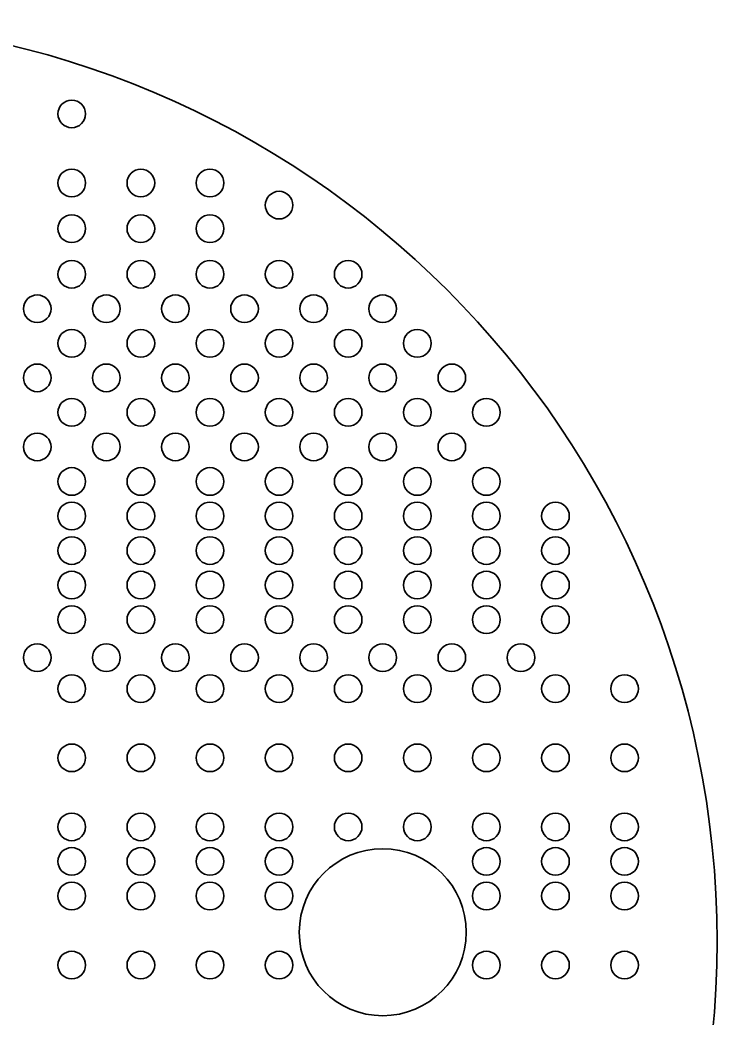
# Model space of a CAD drawing. Header units: millimetres. Extents: x 19 to 286, y -286 to -19.
# Drawn here: x 185.2 to 286.1, y -163.4 to -19 of the extents above; entities that cross this region are included whole.
import ezdxf

# ---------------------------------------------------------------- set-up
doc = ezdxf.new("R2010")
doc.units = ezdxf.units.MM
doc.header["$MEASUREMENT"] = 0
doc.layers.add('Layer 1', color=7, linetype='Continuous')

msp = doc.modelspace()

# ---------------------------------------------------------------- linework, layer by layer
at = {"layer": 'Layer 1', "color": 179, "lineweight": 35, "true_color": 0x231f20}
for points in [[(286.06, -152.35), (286.06, -226.01), (226.35, -285.72), (152.68, -285.72), (79.02, -285.72), (19.31, -226.01), (19.31, -152.35), (19.31, -78.69), (79.02, -18.98), (152.68, -18.98), (226.35, -18.98), (286.06, -78.69), (286.06, -152.35)], [(192.68, -34.57), (191.58, -34.57), (190.68, -33.68), (190.68, -32.57), (190.68, -31.47), (191.58, -30.57), (192.68, -30.57), (193.79, -30.57), (194.68, -31.47), (194.68, -32.57), (194.68, -33.68), (193.79, -34.57), (192.68, -34.57)], [(192.68, -44.57), (191.58, -44.57), (190.68, -43.68), (190.68, -42.57), (190.68, -41.47), (191.58, -40.57), (192.68, -40.57), (193.79, -40.57), (194.68, -41.47), (194.68, -42.57), (194.68, -43.68), (193.79, -44.57), (192.68, -44.57)], [(202.68, -44.57), (201.58, -44.57), (200.68, -43.68), (200.68, -42.57), (200.68, -41.47), (201.58, -40.57), (202.68, -40.57), (203.79, -40.57), (204.68, -41.47), (204.68, -42.57), (204.68, -43.68), (203.79, -44.57), (202.68, -44.57)], [(212.68, -44.57), (211.58, -44.57), (210.68, -43.68), (210.68, -42.57), (210.68, -41.47), (211.58, -40.57), (212.68, -40.57), (213.79, -40.57), (214.68, -41.47), (214.68, -42.57), (214.68, -43.68), (213.79, -44.57), (212.68, -44.57)], [(222.68, -43.78), (221.58, -43.78), (220.68, -44.67), (220.68, -45.78), (220.68, -46.88), (221.58, -47.78), (222.68, -47.78), (223.79, -47.78), (224.68, -46.88), (224.68, -45.78), (224.68, -44.67), (223.79, -43.78), (222.68, -43.78)], [(192.68, -51.18), (191.58, -51.18), (190.68, -50.28), (190.68, -49.18), (190.68, -48.07), (191.58, -47.18), (192.68, -47.18), (193.79, -47.18), (194.68, -48.07), (194.68, -49.18), (194.68, -50.28), (193.79, -51.18), (192.68, -51.18)], [(202.68, -51.18), (201.58, -51.18), (200.68, -50.28), (200.68, -49.18), (200.68, -48.07), (201.58, -47.18), (202.68, -47.18), (203.79, -47.18), (204.68, -48.07), (204.68, -49.18), (204.68, -50.28), (203.79, -51.18), (202.68, -51.18)], [(212.68, -51.18), (211.58, -51.18), (210.68, -50.28), (210.68, -49.18), (210.68, -48.07), (211.58, -47.18), (212.68, -47.18), (213.79, -47.18), (214.68, -48.07), (214.68, -49.18), (214.68, -50.28), (213.79, -51.18), (212.68, -51.18)], [(192.68, -53.78), (191.58, -53.78), (190.68, -54.67), (190.68, -55.78), (190.68, -56.88), (191.58, -57.78), (192.68, -57.78), (193.79, -57.78), (194.68, -56.88), (194.68, -55.78), (194.68, -54.67), (193.79, -53.78), (192.68, -53.78)], [(202.68, -53.78), (201.58, -53.78), (200.68, -54.67), (200.68, -55.78), (200.68, -56.88), (201.58, -57.78), (202.68, -57.78), (203.79, -57.78), (204.68, -56.88), (204.68, -55.78), (204.68, -54.67), (203.79, -53.78), (202.68, -53.78)], [(212.68, -53.78), (211.58, -53.78), (210.68, -54.67), (210.68, -55.78), (210.68, -56.88), (211.58, -57.78), (212.68, -57.78), (213.79, -57.78), (214.68, -56.88), (214.68, -55.78), (214.68, -54.67), (213.79, -53.78), (212.68, -53.78)], [(222.68, -53.78), (221.58, -53.78), (220.68, -54.67), (220.68, -55.78), (220.68, -56.88), (221.58, -57.78), (222.68, -57.78), (223.79, -57.78), (224.68, -56.88), (224.68, -55.78), (224.68, -54.67), (223.79, -53.78), (222.68, -53.78)], [(232.68, -53.78), (231.58, -53.78), (230.68, -54.67), (230.68, -55.78), (230.68, -56.88), (231.58, -57.78), (232.68, -57.78), (233.79, -57.78), (234.68, -56.88), (234.68, -55.78), (234.68, -54.67), (233.79, -53.78), (232.68, -53.78)], [(187.68, -58.78), (186.58, -58.78), (185.68, -59.67), (185.68, -60.78), (185.68, -61.88), (186.58, -62.78), (187.68, -62.78), (188.79, -62.78), (189.68, -61.88), (189.68, -60.78), (189.68, -59.67), (188.79, -58.78), (187.68, -58.78)], [(197.68, -58.78), (196.58, -58.78), (195.68, -59.67), (195.68, -60.78), (195.68, -61.88), (196.58, -62.78), (197.68, -62.78), (198.79, -62.78), (199.68, -61.88), (199.68, -60.78), (199.68, -59.67), (198.79, -58.78), (197.68, -58.78)], [(207.68, -58.78), (206.58, -58.78), (205.68, -59.67), (205.68, -60.78), (205.68, -61.88), (206.58, -62.78), (207.68, -62.78), (208.79, -62.78), (209.68, -61.88), (209.68, -60.78), (209.68, -59.67), (208.79, -58.78), (207.68, -58.78)], [(217.68, -58.78), (216.58, -58.78), (215.68, -59.67), (215.68, -60.78), (215.68, -61.88), (216.58, -62.78), (217.68, -62.78), (218.79, -62.78), (219.68, -61.88), (219.68, -60.78), (219.68, -59.67), (218.79, -58.78), (217.68, -58.78)], [(227.68, -58.78), (226.58, -58.78), (225.68, -59.67), (225.68, -60.78), (225.68, -61.88), (226.58, -62.78), (227.68, -62.78), (228.79, -62.78), (229.68, -61.88), (229.68, -60.78), (229.68, -59.67), (228.79, -58.78), (227.68, -58.78)], [(237.68, -58.78), (236.58, -58.78), (235.68, -59.67), (235.68, -60.78), (235.68, -61.88), (236.58, -62.78), (237.68, -62.78), (238.79, -62.78), (239.68, -61.88), (239.68, -60.78), (239.68, -59.67), (238.79, -58.78), (237.68, -58.78)], [(192.68, -63.78), (191.58, -63.78), (190.68, -64.67), (190.68, -65.78), (190.68, -66.88), (191.58, -67.78), (192.68, -67.78), (193.79, -67.78), (194.68, -66.88), (194.68, -65.78), (194.68, -64.67), (193.79, -63.78), (192.68, -63.78)], [(202.68, -63.78), (201.58, -63.78), (200.68, -64.67), (200.68, -65.78), (200.68, -66.88), (201.58, -67.78), (202.68, -67.78), (203.79, -67.78), (204.68, -66.88), (204.68, -65.78), (204.68, -64.67), (203.79, -63.78), (202.68, -63.78)], [(212.68, -63.78), (211.58, -63.78), (210.68, -64.67), (210.68, -65.78), (210.68, -66.88), (211.58, -67.78), (212.68, -67.78), (213.79, -67.78), (214.68, -66.88), (214.68, -65.78), (214.68, -64.67), (213.79, -63.78), (212.68, -63.78)], [(222.68, -63.78), (221.58, -63.78), (220.68, -64.67), (220.68, -65.78), (220.68, -66.88), (221.58, -67.78), (222.68, -67.78), (223.79, -67.78), (224.68, -66.88), (224.68, -65.78), (224.68, -64.67), (223.79, -63.78), (222.68, -63.78)], [(232.68, -63.78), (231.58, -63.78), (230.68, -64.67), (230.68, -65.78), (230.68, -66.88), (231.58, -67.78), (232.68, -67.78), (233.79, -67.78), (234.68, -66.88), (234.68, -65.78), (234.68, -64.67), (233.79, -63.78), (232.68, -63.78)], [(242.68, -63.78), (241.58, -63.78), (240.68, -64.67), (240.68, -65.78), (240.68, -66.88), (241.58, -67.78), (242.68, -67.78), (243.79, -67.78), (244.68, -66.88), (244.68, -65.78), (244.68, -64.67), (243.79, -63.78), (242.68, -63.78)], [(187.68, -68.78), (186.58, -68.78), (185.68, -69.67), (185.68, -70.78), (185.68, -71.88), (186.58, -72.78), (187.68, -72.78), (188.79, -72.78), (189.68, -71.88), (189.68, -70.78), (189.68, -69.67), (188.79, -68.78), (187.68, -68.78)], [(197.68, -68.78), (196.58, -68.78), (195.68, -69.67), (195.68, -70.78), (195.68, -71.88), (196.58, -72.78), (197.68, -72.78), (198.79, -72.78), (199.68, -71.88), (199.68, -70.78), (199.68, -69.67), (198.79, -68.78), (197.68, -68.78)], [(207.68, -68.78), (206.58, -68.78), (205.68, -69.67), (205.68, -70.78), (205.68, -71.88), (206.58, -72.78), (207.68, -72.78), (208.79, -72.78), (209.68, -71.88), (209.68, -70.78), (209.68, -69.67), (208.79, -68.78), (207.68, -68.78)], [(217.68, -68.78), (216.58, -68.78), (215.68, -69.67), (215.68, -70.78), (215.68, -71.88), (216.58, -72.78), (217.68, -72.78), (218.79, -72.78), (219.68, -71.88), (219.68, -70.78), (219.68, -69.67), (218.79, -68.78), (217.68, -68.78)], [(227.68, -68.78), (226.58, -68.78), (225.68, -69.67), (225.68, -70.78), (225.68, -71.88), (226.58, -72.78), (227.68, -72.78), (228.79, -72.78), (229.68, -71.88), (229.68, -70.78), (229.68, -69.67), (228.79, -68.78), (227.68, -68.78)], [(237.68, -68.78), (236.58, -68.78), (235.68, -69.67), (235.68, -70.78), (235.68, -71.88), (236.58, -72.78), (237.68, -72.78), (238.79, -72.78), (239.68, -71.88), (239.68, -70.78), (239.68, -69.67), (238.79, -68.78), (237.68, -68.78)], [(247.68, -68.78), (246.58, -68.78), (245.68, -69.67), (245.68, -70.78), (245.68, -71.88), (246.58, -72.78), (247.68, -72.78), (248.79, -72.78), (249.68, -71.88), (249.68, -70.78), (249.68, -69.67), (248.79, -68.78), (247.68, -68.78)], [(192.68, -73.78), (191.58, -73.78), (190.68, -74.67), (190.68, -75.78), (190.68, -76.88), (191.58, -77.78), (192.68, -77.78), (193.79, -77.78), (194.68, -76.88), (194.68, -75.78), (194.68, -74.67), (193.79, -73.78), (192.68, -73.78)], [(202.68, -73.78), (201.58, -73.78), (200.68, -74.67), (200.68, -75.78), (200.68, -76.88), (201.58, -77.78), (202.68, -77.78), (203.79, -77.78), (204.68, -76.88), (204.68, -75.78), (204.68, -74.67), (203.79, -73.78), (202.68, -73.78)], [(212.68, -73.78), (211.58, -73.78), (210.68, -74.67), (210.68, -75.78), (210.68, -76.88), (211.58, -77.78), (212.68, -77.78), (213.79, -77.78), (214.68, -76.88), (214.68, -75.78), (214.68, -74.67), (213.79, -73.78), (212.68, -73.78)], [(222.68, -73.78), (221.58, -73.78), (220.68, -74.67), (220.68, -75.78), (220.68, -76.88), (221.58, -77.78), (222.68, -77.78), (223.79, -77.78), (224.68, -76.88), (224.68, -75.78), (224.68, -74.67), (223.79, -73.78), (222.68, -73.78)], [(232.68, -73.78), (231.58, -73.78), (230.68, -74.67), (230.68, -75.78), (230.68, -76.88), (231.58, -77.78), (232.68, -77.78), (233.79, -77.78), (234.68, -76.88), (234.68, -75.78), (234.68, -74.67), (233.79, -73.78), (232.68, -73.78)], [(242.68, -73.78), (241.58, -73.78), (240.68, -74.67), (240.68, -75.78), (240.68, -76.88), (241.58, -77.78), (242.68, -77.78), (243.79, -77.78), (244.68, -76.88), (244.68, -75.78), (244.68, -74.67), (243.79, -73.78), (242.68, -73.78)], [(252.68, -73.78), (251.58, -73.78), (250.68, -74.67), (250.68, -75.78), (250.68, -76.88), (251.58, -77.78), (252.68, -77.78), (253.79, -77.78), (254.68, -76.88), (254.68, -75.78), (254.68, -74.67), (253.79, -73.78), (252.68, -73.78)], [(187.68, -78.78), (186.58, -78.78), (185.68, -79.67), (185.68, -80.78), (185.68, -81.88), (186.58, -82.78), (187.68, -82.78), (188.79, -82.78), (189.68, -81.88), (189.68, -80.78), (189.68, -79.67), (188.79, -78.78), (187.68, -78.78)], [(197.68, -78.78), (196.58, -78.78), (195.68, -79.67), (195.68, -80.78), (195.68, -81.88), (196.58, -82.78), (197.68, -82.78), (198.79, -82.78), (199.68, -81.88), (199.68, -80.78), (199.68, -79.67), (198.79, -78.78), (197.68, -78.78)], [(207.68, -78.78), (206.58, -78.78), (205.68, -79.67), (205.68, -80.78), (205.68, -81.88), (206.58, -82.78), (207.68, -82.78), (208.79, -82.78), (209.68, -81.88), (209.68, -80.78), (209.68, -79.67), (208.79, -78.78), (207.68, -78.78)], [(217.68, -78.78), (216.58, -78.78), (215.68, -79.67), (215.68, -80.78), (215.68, -81.88), (216.58, -82.78), (217.68, -82.78), (218.79, -82.78), (219.68, -81.88), (219.68, -80.78), (219.68, -79.67), (218.79, -78.78), (217.68, -78.78)], [(227.68, -78.78), (226.58, -78.78), (225.68, -79.67), (225.68, -80.78), (225.68, -81.88), (226.58, -82.78), (227.68, -82.78), (228.79, -82.78), (229.68, -81.88), (229.68, -80.78), (229.68, -79.67), (228.79, -78.78), (227.68, -78.78)], [(237.68, -78.78), (236.58, -78.78), (235.68, -79.67), (235.68, -80.78), (235.68, -81.88), (236.58, -82.78), (237.68, -82.78), (238.79, -82.78), (239.68, -81.88), (239.68, -80.78), (239.68, -79.67), (238.79, -78.78), (237.68, -78.78)], [(247.68, -78.78), (246.58, -78.78), (245.68, -79.67), (245.68, -80.78), (245.68, -81.88), (246.58, -82.78), (247.68, -82.78), (248.79, -82.78), (249.68, -81.88), (249.68, -80.78), (249.68, -79.67), (248.79, -78.78), (247.68, -78.78)], [(192.68, -83.78), (191.58, -83.78), (190.68, -84.67), (190.68, -85.78), (190.68, -86.88), (191.58, -87.78), (192.68, -87.78), (193.79, -87.78), (194.68, -86.88), (194.68, -85.78), (194.68, -84.67), (193.79, -83.78), (192.68, -83.78)], [(202.68, -83.78), (201.58, -83.78), (200.68, -84.67), (200.68, -85.78), (200.68, -86.88), (201.58, -87.78), (202.68, -87.78), (203.79, -87.78), (204.68, -86.88), (204.68, -85.78), (204.68, -84.67), (203.79, -83.78), (202.68, -83.78)], [(212.68, -83.78), (211.58, -83.78), (210.68, -84.67), (210.68, -85.78), (210.68, -86.88), (211.58, -87.78), (212.68, -87.78), (213.79, -87.78), (214.68, -86.88), (214.68, -85.78), (214.68, -84.67), (213.79, -83.78), (212.68, -83.78)], [(222.68, -83.78), (221.58, -83.78), (220.68, -84.67), (220.68, -85.78), (220.68, -86.88), (221.58, -87.78), (222.68, -87.78), (223.79, -87.78), (224.68, -86.88), (224.68, -85.78), (224.68, -84.67), (223.79, -83.78), (222.68, -83.78)], [(232.68, -83.78), (231.58, -83.78), (230.68, -84.67), (230.68, -85.78), (230.68, -86.88), (231.58, -87.78), (232.68, -87.78), (233.79, -87.78), (234.68, -86.88), (234.68, -85.78), (234.68, -84.67), (233.79, -83.78), (232.68, -83.78)], [(242.68, -83.78), (241.58, -83.78), (240.68, -84.67), (240.68, -85.78), (240.68, -86.88), (241.58, -87.78), (242.68, -87.78), (243.79, -87.78), (244.68, -86.88), (244.68, -85.78), (244.68, -84.67), (243.79, -83.78), (242.68, -83.78)], [(252.68, -83.78), (251.58, -83.78), (250.68, -84.67), (250.68, -85.78), (250.68, -86.88), (251.58, -87.78), (252.68, -87.78), (253.79, -87.78), (254.68, -86.88), (254.68, -85.78), (254.68, -84.67), (253.79, -83.78), (252.68, -83.78)], [(192.68, -88.78), (191.58, -88.78), (190.68, -89.67), (190.68, -90.78), (190.68, -91.88), (191.58, -92.78), (192.68, -92.78), (193.79, -92.78), (194.68, -91.88), (194.68, -90.78), (194.68, -89.67), (193.79, -88.78), (192.68, -88.78)], [(202.68, -88.78), (201.58, -88.78), (200.68, -89.67), (200.68, -90.78), (200.68, -91.88), (201.58, -92.78), (202.68, -92.78), (203.79, -92.78), (204.68, -91.88), (204.68, -90.78), (204.68, -89.67), (203.79, -88.78), (202.68, -88.78)], [(212.68, -88.78), (211.58, -88.78), (210.68, -89.67), (210.68, -90.78), (210.68, -91.88), (211.58, -92.78), (212.68, -92.78), (213.79, -92.78), (214.68, -91.88), (214.68, -90.78), (214.68, -89.67), (213.79, -88.78), (212.68, -88.78)], [(222.68, -88.78), (221.58, -88.78), (220.68, -89.67), (220.68, -90.78), (220.68, -91.88), (221.58, -92.78), (222.68, -92.78), (223.79, -92.78), (224.68, -91.88), (224.68, -90.78), (224.68, -89.67), (223.79, -88.78), (222.68, -88.78)], [(232.68, -88.78), (231.58, -88.78), (230.68, -89.67), (230.68, -90.78), (230.68, -91.88), (231.58, -92.78), (232.68, -92.78), (233.79, -92.78), (234.68, -91.88), (234.68, -90.78), (234.68, -89.67), (233.79, -88.78), (232.68, -88.78)], [(242.68, -88.78), (241.58, -88.78), (240.68, -89.67), (240.68, -90.78), (240.68, -91.88), (241.58, -92.78), (242.68, -92.78), (243.79, -92.78), (244.68, -91.88), (244.68, -90.78), (244.68, -89.67), (243.79, -88.78), (242.68, -88.78)], [(252.68, -88.78), (251.58, -88.78), (250.68, -89.67), (250.68, -90.78), (250.68, -91.88), (251.58, -92.78), (252.68, -92.78), (253.79, -92.78), (254.68, -91.88), (254.68, -90.78), (254.68, -89.67), (253.79, -88.78), (252.68, -88.78)], [(262.68, -88.78), (261.58, -88.78), (260.68, -89.67), (260.68, -90.78), (260.68, -91.88), (261.58, -92.78), (262.68, -92.78), (263.79, -92.78), (264.68, -91.88), (264.68, -90.78), (264.68, -89.67), (263.79, -88.78), (262.68, -88.78)], [(192.68, -93.78), (191.58, -93.78), (190.68, -94.67), (190.68, -95.78), (190.68, -96.88), (191.58, -97.78), (192.68, -97.78), (193.79, -97.78), (194.68, -96.88), (194.68, -95.78), (194.68, -94.67), (193.79, -93.78), (192.68, -93.78)], [(202.68, -93.78), (201.58, -93.78), (200.68, -94.67), (200.68, -95.78), (200.68, -96.88), (201.58, -97.78), (202.68, -97.78), (203.79, -97.78), (204.68, -96.88), (204.68, -95.78), (204.68, -94.67), (203.79, -93.78), (202.68, -93.78)], [(212.68, -93.78), (211.58, -93.78), (210.68, -94.67), (210.68, -95.78), (210.68, -96.88), (211.58, -97.78), (212.68, -97.78), (213.79, -97.78), (214.68, -96.88), (214.68, -95.78), (214.68, -94.67), (213.79, -93.78), (212.68, -93.78)], [(222.68, -93.78), (221.58, -93.78), (220.68, -94.67), (220.68, -95.78), (220.68, -96.88), (221.58, -97.78), (222.68, -97.78), (223.79, -97.78), (224.68, -96.88), (224.68, -95.78), (224.68, -94.67), (223.79, -93.78), (222.68, -93.78)], [(232.68, -93.78), (231.58, -93.78), (230.68, -94.67), (230.68, -95.78), (230.68, -96.88), (231.58, -97.78), (232.68, -97.78), (233.79, -97.78), (234.68, -96.88), (234.68, -95.78), (234.68, -94.67), (233.79, -93.78), (232.68, -93.78)], [(242.68, -93.78), (241.58, -93.78), (240.68, -94.67), (240.68, -95.78), (240.68, -96.88), (241.58, -97.78), (242.68, -97.78), (243.79, -97.78), (244.68, -96.88), (244.68, -95.78), (244.68, -94.67), (243.79, -93.78), (242.68, -93.78)], [(252.68, -93.78), (251.58, -93.78), (250.68, -94.67), (250.68, -95.78), (250.68, -96.88), (251.58, -97.78), (252.68, -97.78), (253.79, -97.78), (254.68, -96.88), (254.68, -95.78), (254.68, -94.67), (253.79, -93.78), (252.68, -93.78)], [(262.68, -93.78), (261.58, -93.78), (260.68, -94.67), (260.68, -95.78), (260.68, -96.88), (261.58, -97.78), (262.68, -97.78), (263.79, -97.78), (264.68, -96.88), (264.68, -95.78), (264.68, -94.67), (263.79, -93.78), (262.68, -93.78)], [(192.68, -98.78), (191.58, -98.78), (190.68, -99.67), (190.68, -100.78), (190.68, -101.88), (191.58, -102.78), (192.68, -102.78), (193.79, -102.78), (194.68, -101.88), (194.68, -100.78), (194.68, -99.67), (193.79, -98.78), (192.68, -98.78)], [(202.68, -98.78), (201.58, -98.78), (200.68, -99.67), (200.68, -100.78), (200.68, -101.88), (201.58, -102.78), (202.68, -102.78), (203.79, -102.78), (204.68, -101.88), (204.68, -100.78), (204.68, -99.67), (203.79, -98.78), (202.68, -98.78)], [(212.68, -98.78), (211.58, -98.78), (210.68, -99.67), (210.68, -100.78), (210.68, -101.88), (211.58, -102.78), (212.68, -102.78), (213.79, -102.78), (214.68, -101.88), (214.68, -100.78), (214.68, -99.67), (213.79, -98.78), (212.68, -98.78)], [(222.68, -98.78), (221.58, -98.78), (220.68, -99.67), (220.68, -100.78), (220.68, -101.88), (221.58, -102.78), (222.68, -102.78), (223.79, -102.78), (224.68, -101.88), (224.68, -100.78), (224.68, -99.67), (223.79, -98.78), (222.68, -98.78)], [(232.68, -98.78), (231.58, -98.78), (230.68, -99.67), (230.68, -100.78), (230.68, -101.88), (231.58, -102.78), (232.68, -102.78), (233.79, -102.78), (234.68, -101.88), (234.68, -100.78), (234.68, -99.67), (233.79, -98.78), (232.68, -98.78)], [(242.68, -98.78), (241.58, -98.78), (240.68, -99.67), (240.68, -100.78), (240.68, -101.88), (241.58, -102.78), (242.68, -102.78), (243.79, -102.78), (244.68, -101.88), (244.68, -100.78), (244.68, -99.67), (243.79, -98.78), (242.68, -98.78)], [(252.68, -98.78), (251.58, -98.78), (250.68, -99.67), (250.68, -100.78), (250.68, -101.88), (251.58, -102.78), (252.68, -102.78), (253.79, -102.78), (254.68, -101.88), (254.68, -100.78), (254.68, -99.67), (253.79, -98.78), (252.68, -98.78)], [(262.68, -98.78), (261.58, -98.78), (260.68, -99.67), (260.68, -100.78), (260.68, -101.88), (261.58, -102.78), (262.68, -102.78), (263.79, -102.78), (264.68, -101.88), (264.68, -100.78), (264.68, -99.67), (263.79, -98.78), (262.68, -98.78)], [(192.68, -103.78), (191.58, -103.78), (190.68, -104.67), (190.68, -105.78), (190.68, -106.88), (191.58, -107.78), (192.68, -107.78), (193.79, -107.78), (194.68, -106.88), (194.68, -105.78), (194.68, -104.67), (193.79, -103.78), (192.68, -103.78)], [(202.68, -103.78), (201.58, -103.78), (200.68, -104.67), (200.68, -105.78), (200.68, -106.88), (201.58, -107.78), (202.68, -107.78), (203.79, -107.78), (204.68, -106.88), (204.68, -105.78), (204.68, -104.67), (203.79, -103.78), (202.68, -103.78)], [(212.68, -103.78), (211.58, -103.78), (210.68, -104.67), (210.68, -105.78), (210.68, -106.88), (211.58, -107.78), (212.68, -107.78), (213.79, -107.78), (214.68, -106.88), (214.68, -105.78), (214.68, -104.67), (213.79, -103.78), (212.68, -103.78)], [(222.68, -103.78), (221.58, -103.78), (220.68, -104.67), (220.68, -105.78), (220.68, -106.88), (221.58, -107.78), (222.68, -107.78), (223.79, -107.78), (224.68, -106.88), (224.68, -105.78), (224.68, -104.67), (223.79, -103.78), (222.68, -103.78)], [(232.68, -103.78), (231.58, -103.78), (230.68, -104.67), (230.68, -105.78), (230.68, -106.88), (231.58, -107.78), (232.68, -107.78), (233.79, -107.78), (234.68, -106.88), (234.68, -105.78), (234.68, -104.67), (233.79, -103.78), (232.68, -103.78)], [(242.68, -103.78), (241.58, -103.78), (240.68, -104.67), (240.68, -105.78), (240.68, -106.88), (241.58, -107.78), (242.68, -107.78), (243.79, -107.78), (244.68, -106.88), (244.68, -105.78), (244.68, -104.67), (243.79, -103.78), (242.68, -103.78)], [(252.68, -103.78), (251.58, -103.78), (250.68, -104.67), (250.68, -105.78), (250.68, -106.88), (251.58, -107.78), (252.68, -107.78), (253.79, -107.78), (254.68, -106.88), (254.68, -105.78), (254.68, -104.67), (253.79, -103.78), (252.68, -103.78)], [(262.68, -103.78), (261.58, -103.78), (260.68, -104.67), (260.68, -105.78), (260.68, -106.88), (261.58, -107.78), (262.68, -107.78), (263.79, -107.78), (264.68, -106.88), (264.68, -105.78), (264.68, -104.67), (263.79, -103.78), (262.68, -103.78)], [(187.68, -109.28), (186.58, -109.28), (185.68, -110.17), (185.68, -111.28), (185.68, -112.38), (186.58, -113.28), (187.68, -113.28), (188.79, -113.28), (189.68, -112.38), (189.68, -111.28), (189.68, -110.17), (188.79, -109.28), (187.68, -109.28)], [(197.68, -109.28), (196.58, -109.28), (195.68, -110.17), (195.68, -111.28), (195.68, -112.38), (196.58, -113.28), (197.68, -113.28), (198.79, -113.28), (199.68, -112.38), (199.68, -111.28), (199.68, -110.17), (198.79, -109.28), (197.68, -109.28)], [(207.68, -109.28), (206.58, -109.28), (205.68, -110.17), (205.68, -111.28), (205.68, -112.38), (206.58, -113.28), (207.68, -113.28), (208.79, -113.28), (209.68, -112.38), (209.68, -111.28), (209.68, -110.17), (208.79, -109.28), (207.68, -109.28)], [(217.68, -109.28), (216.58, -109.28), (215.68, -110.17), (215.68, -111.28), (215.68, -112.38), (216.58, -113.28), (217.68, -113.28), (218.79, -113.28), (219.68, -112.38), (219.68, -111.28), (219.68, -110.17), (218.79, -109.28), (217.68, -109.28)], [(227.68, -109.28), (226.58, -109.28), (225.68, -110.17), (225.68, -111.28), (225.68, -112.38), (226.58, -113.28), (227.68, -113.28), (228.79, -113.28), (229.68, -112.38), (229.68, -111.28), (229.68, -110.17), (228.79, -109.28), (227.68, -109.28)], [(237.68, -109.28), (236.58, -109.28), (235.68, -110.17), (235.68, -111.28), (235.68, -112.38), (236.58, -113.28), (237.68, -113.28), (238.79, -113.28), (239.68, -112.38), (239.68, -111.28), (239.68, -110.17), (238.79, -109.28), (237.68, -109.28)], [(247.68, -109.28), (246.58, -109.28), (245.68, -110.17), (245.68, -111.28), (245.68, -112.38), (246.58, -113.28), (247.68, -113.28), (248.79, -113.28), (249.68, -112.38), (249.68, -111.28), (249.68, -110.17), (248.79, -109.28), (247.68, -109.28)], [(257.68, -109.28), (256.58, -109.28), (255.68, -110.17), (255.68, -111.28), (255.68, -112.38), (256.58, -113.28), (257.68, -113.28), (258.79, -113.28), (259.68, -112.38), (259.68, -111.28), (259.68, -110.17), (258.79, -109.28), (257.68, -109.28)], [(192.68, -113.78), (191.58, -113.78), (190.68, -114.67), (190.68, -115.78), (190.68, -116.88), (191.58, -117.78), (192.68, -117.78), (193.79, -117.78), (194.68, -116.88), (194.68, -115.78), (194.68, -114.67), (193.79, -113.78), (192.68, -113.78)], [(202.68, -113.78), (201.58, -113.78), (200.68, -114.67), (200.68, -115.78), (200.68, -116.88), (201.58, -117.78), (202.68, -117.78), (203.79, -117.78), (204.68, -116.88), (204.68, -115.78), (204.68, -114.67), (203.79, -113.78), (202.68, -113.78)], [(212.68, -113.78), (211.58, -113.78), (210.68, -114.67), (210.68, -115.78), (210.68, -116.88), (211.58, -117.78), (212.68, -117.78), (213.79, -117.78), (214.68, -116.88), (214.68, -115.78), (214.68, -114.67), (213.79, -113.78), (212.68, -113.78)], [(222.68, -113.78), (221.58, -113.78), (220.68, -114.67), (220.68, -115.78), (220.68, -116.88), (221.58, -117.78), (222.68, -117.78), (223.79, -117.78), (224.68, -116.88), (224.68, -115.78), (224.68, -114.67), (223.79, -113.78), (222.68, -113.78)], [(232.68, -113.78), (231.58, -113.78), (230.68, -114.67), (230.68, -115.78), (230.68, -116.88), (231.58, -117.78), (232.68, -117.78), (233.79, -117.78), (234.68, -116.88), (234.68, -115.78), (234.68, -114.67), (233.79, -113.78), (232.68, -113.78)], [(242.68, -113.78), (241.58, -113.78), (240.68, -114.67), (240.68, -115.78), (240.68, -116.88), (241.58, -117.78), (242.68, -117.78), (243.79, -117.78), (244.68, -116.88), (244.68, -115.78), (244.68, -114.67), (243.79, -113.78), (242.68, -113.78)], [(252.68, -113.78), (251.58, -113.78), (250.68, -114.67), (250.68, -115.78), (250.68, -116.88), (251.58, -117.78), (252.68, -117.78), (253.79, -117.78), (254.68, -116.88), (254.68, -115.78), (254.68, -114.67), (253.79, -113.78), (252.68, -113.78)], [(262.68, -113.78), (261.58, -113.78), (260.68, -114.67), (260.68, -115.78), (260.68, -116.88), (261.58, -117.78), (262.68, -117.78), (263.79, -117.78), (264.68, -116.88), (264.68, -115.78), (264.68, -114.67), (263.79, -113.78), (262.68, -113.78)], [(272.68, -113.78), (271.58, -113.78), (270.68, -114.67), (270.68, -115.78), (270.68, -116.88), (271.58, -117.78), (272.68, -117.78), (273.79, -117.78), (274.68, -116.88), (274.68, -115.78), (274.68, -114.67), (273.79, -113.78), (272.68, -113.78)], [(192.68, -123.78), (191.58, -123.78), (190.68, -124.67), (190.68, -125.78), (190.68, -126.88), (191.58, -127.78), (192.68, -127.78), (193.79, -127.78), (194.68, -126.88), (194.68, -125.78), (194.68, -124.67), (193.79, -123.78), (192.68, -123.78)], [(202.68, -123.78), (201.58, -123.78), (200.68, -124.67), (200.68, -125.78), (200.68, -126.88), (201.58, -127.78), (202.68, -127.78), (203.79, -127.78), (204.68, -126.88), (204.68, -125.78), (204.68, -124.67), (203.79, -123.78), (202.68, -123.78)], [(212.68, -123.78), (211.58, -123.78), (210.68, -124.67), (210.68, -125.78), (210.68, -126.88), (211.58, -127.78), (212.68, -127.78), (213.79, -127.78), (214.68, -126.88), (214.68, -125.78), (214.68, -124.67), (213.79, -123.78), (212.68, -123.78)], [(222.68, -123.78), (221.58, -123.78), (220.68, -124.67), (220.68, -125.78), (220.68, -126.88), (221.58, -127.78), (222.68, -127.78), (223.79, -127.78), (224.68, -126.88), (224.68, -125.78), (224.68, -124.67), (223.79, -123.78), (222.68, -123.78)], [(232.68, -123.78), (231.58, -123.78), (230.68, -124.67), (230.68, -125.78), (230.68, -126.88), (231.58, -127.78), (232.68, -127.78), (233.79, -127.78), (234.68, -126.88), (234.68, -125.78), (234.68, -124.67), (233.79, -123.78), (232.68, -123.78)], [(242.68, -123.78), (241.58, -123.78), (240.68, -124.67), (240.68, -125.78), (240.68, -126.88), (241.58, -127.78), (242.68, -127.78), (243.79, -127.78), (244.68, -126.88), (244.68, -125.78), (244.68, -124.67), (243.79, -123.78), (242.68, -123.78)], [(252.68, -123.78), (251.58, -123.78), (250.68, -124.67), (250.68, -125.78), (250.68, -126.88), (251.58, -127.78), (252.68, -127.78), (253.79, -127.78), (254.68, -126.88), (254.68, -125.78), (254.68, -124.67), (253.79, -123.78), (252.68, -123.78)], [(262.68, -123.78), (261.58, -123.78), (260.68, -124.67), (260.68, -125.78), (260.68, -126.88), (261.58, -127.78), (262.68, -127.78), (263.79, -127.78), (264.68, -126.88), (264.68, -125.78), (264.68, -124.67), (263.79, -123.78), (262.68, -123.78)], [(272.68, -123.78), (271.58, -123.78), (270.68, -124.67), (270.68, -125.78), (270.68, -126.88), (271.58, -127.78), (272.68, -127.78), (273.79, -127.78), (274.68, -126.88), (274.68, -125.78), (274.68, -124.67), (273.79, -123.78), (272.68, -123.78)], [(192.68, -133.78), (191.58, -133.78), (190.68, -134.67), (190.68, -135.78), (190.68, -136.88), (191.58, -137.78), (192.68, -137.78), (193.79, -137.78), (194.68, -136.88), (194.68, -135.78), (194.68, -134.67), (193.79, -133.78), (192.68, -133.78)], [(202.68, -133.78), (201.58, -133.78), (200.68, -134.67), (200.68, -135.78), (200.68, -136.88), (201.58, -137.78), (202.68, -137.78), (203.79, -137.78), (204.68, -136.88), (204.68, -135.78), (204.68, -134.67), (203.79, -133.78), (202.68, -133.78)], [(212.68, -133.78), (211.58, -133.78), (210.68, -134.67), (210.68, -135.78), (210.68, -136.88), (211.58, -137.78), (212.68, -137.78), (213.79, -137.78), (214.68, -136.88), (214.68, -135.78), (214.68, -134.67), (213.79, -133.78), (212.68, -133.78)], [(222.68, -133.78), (221.58, -133.78), (220.68, -134.67), (220.68, -135.78), (220.68, -136.88), (221.58, -137.78), (222.68, -137.78), (223.79, -137.78), (224.68, -136.88), (224.68, -135.78), (224.68, -134.67), (223.79, -133.78), (222.68, -133.78)], [(232.68, -133.78), (231.58, -133.78), (230.68, -134.67), (230.68, -135.78), (230.68, -136.88), (231.58, -137.78), (232.68, -137.78), (233.79, -137.78), (234.68, -136.88), (234.68, -135.78), (234.68, -134.67), (233.79, -133.78), (232.68, -133.78)], [(242.68, -133.78), (241.58, -133.78), (240.68, -134.67), (240.68, -135.78), (240.68, -136.88), (241.58, -137.78), (242.68, -137.78), (243.79, -137.78), (244.68, -136.88), (244.68, -135.78), (244.68, -134.67), (243.79, -133.78), (242.68, -133.78)], [(252.68, -133.78), (251.58, -133.78), (250.68, -134.67), (250.68, -135.78), (250.68, -136.88), (251.58, -137.78), (252.68, -137.78), (253.79, -137.78), (254.68, -136.88), (254.68, -135.78), (254.68, -134.67), (253.79, -133.78), (252.68, -133.78)], [(262.68, -133.78), (261.58, -133.78), (260.68, -134.67), (260.68, -135.78), (260.68, -136.88), (261.58, -137.78), (262.68, -137.78), (263.79, -137.78), (264.68, -136.88), (264.68, -135.78), (264.68, -134.67), (263.79, -133.78), (262.68, -133.78)], [(272.68, -133.78), (271.58, -133.78), (270.68, -134.67), (270.68, -135.78), (270.68, -136.88), (271.58, -137.78), (272.68, -137.78), (273.79, -137.78), (274.68, -136.88), (274.68, -135.78), (274.68, -134.67), (273.79, -133.78), (272.68, -133.78)], [(192.68, -138.78), (191.58, -138.78), (190.68, -139.67), (190.68, -140.78), (190.68, -141.88), (191.58, -142.78), (192.68, -142.78), (193.79, -142.78), (194.68, -141.88), (194.68, -140.78), (194.68, -139.67), (193.79, -138.78), (192.68, -138.78)], [(202.68, -138.78), (201.58, -138.78), (200.68, -139.67), (200.68, -140.78), (200.68, -141.88), (201.58, -142.78), (202.68, -142.78), (203.79, -142.78), (204.68, -141.88), (204.68, -140.78), (204.68, -139.67), (203.79, -138.78), (202.68, -138.78)], [(212.68, -138.78), (211.58, -138.78), (210.68, -139.67), (210.68, -140.78), (210.68, -141.88), (211.58, -142.78), (212.68, -142.78), (213.79, -142.78), (214.68, -141.88), (214.68, -140.78), (214.68, -139.67), (213.79, -138.78), (212.68, -138.78)], [(222.68, -138.78), (221.58, -138.78), (220.68, -139.67), (220.68, -140.78), (220.68, -141.88), (221.58, -142.78), (222.68, -142.78), (223.79, -142.78), (224.68, -141.88), (224.68, -140.78), (224.68, -139.67), (223.79, -138.78), (222.68, -138.78)], [(249.77, -151.03), (249.77, -157.7), (244.36, -163.11), (237.68, -163.11), (231.01, -163.11), (225.6, -157.7), (225.6, -151.03), (225.6, -144.36), (231.01, -138.94), (237.68, -138.94), (244.36, -138.94), (249.77, -144.36), (249.77, -151.03)], [(252.68, -138.78), (251.58, -138.78), (250.68, -139.67), (250.68, -140.78), (250.68, -141.88), (251.58, -142.78), (252.68, -142.78), (253.79, -142.78), (254.68, -141.88), (254.68, -140.78), (254.68, -139.67), (253.79, -138.78), (252.68, -138.78)], [(262.68, -138.78), (261.58, -138.78), (260.68, -139.67), (260.68, -140.78), (260.68, -141.88), (261.58, -142.78), (262.68, -142.78), (263.79, -142.78), (264.68, -141.88), (264.68, -140.78), (264.68, -139.67), (263.79, -138.78), (262.68, -138.78)], [(272.68, -138.78), (271.58, -138.78), (270.68, -139.67), (270.68, -140.78), (270.68, -141.88), (271.58, -142.78), (272.68, -142.78), (273.79, -142.78), (274.68, -141.88), (274.68, -140.78), (274.68, -139.67), (273.79, -138.78), (272.68, -138.78)], [(192.68, -147.78), (191.58, -147.78), (190.68, -146.88), (190.68, -145.78), (190.68, -144.67), (191.58, -143.78), (192.68, -143.78), (193.79, -143.78), (194.68, -144.67), (194.68, -145.78), (194.68, -146.88), (193.79, -147.78), (192.68, -147.78)], [(202.68, -147.78), (201.58, -147.78), (200.68, -146.88), (200.68, -145.78), (200.68, -144.67), (201.58, -143.78), (202.68, -143.78), (203.79, -143.78), (204.68, -144.67), (204.68, -145.78), (204.68, -146.88), (203.79, -147.78), (202.68, -147.78)], [(212.68, -147.78), (211.58, -147.78), (210.68, -146.88), (210.68, -145.78), (210.68, -144.67), (211.58, -143.78), (212.68, -143.78), (213.79, -143.78), (214.68, -144.67), (214.68, -145.78), (214.68, -146.88), (213.79, -147.78), (212.68, -147.78)], [(222.68, -147.78), (221.58, -147.78), (220.68, -146.88), (220.68, -145.78), (220.68, -144.67), (221.58, -143.78), (222.68, -143.78), (223.79, -143.78), (224.68, -144.67), (224.68, -145.78), (224.68, -146.88), (223.79, -147.78), (222.68, -147.78)], [(252.68, -147.78), (251.58, -147.78), (250.68, -146.88), (250.68, -145.78), (250.68, -144.67), (251.58, -143.78), (252.68, -143.78), (253.79, -143.78), (254.68, -144.67), (254.68, -145.78), (254.68, -146.88), (253.79, -147.78), (252.68, -147.78)], [(262.68, -147.78), (261.58, -147.78), (260.68, -146.88), (260.68, -145.78), (260.68, -144.67), (261.58, -143.78), (262.68, -143.78), (263.79, -143.78), (264.68, -144.67), (264.68, -145.78), (264.68, -146.88), (263.79, -147.78), (262.68, -147.78)], [(272.68, -147.78), (271.58, -147.78), (270.68, -146.88), (270.68, -145.78), (270.68, -144.67), (271.58, -143.78), (272.68, -143.78), (273.79, -143.78), (274.68, -144.67), (274.68, -145.78), (274.68, -146.88), (273.79, -147.78), (272.68, -147.78)], [(192.68, -157.78), (191.58, -157.78), (190.68, -156.88), (190.68, -155.78), (190.68, -154.67), (191.58, -153.78), (192.68, -153.78), (193.79, -153.78), (194.68, -154.67), (194.68, -155.78), (194.68, -156.88), (193.79, -157.78), (192.68, -157.78)], [(202.68, -157.78), (201.58, -157.78), (200.68, -156.88), (200.68, -155.78), (200.68, -154.67), (201.58, -153.78), (202.68, -153.78), (203.79, -153.78), (204.68, -154.67), (204.68, -155.78), (204.68, -156.88), (203.79, -157.78), (202.68, -157.78)], [(212.68, -157.78), (211.58, -157.78), (210.68, -156.88), (210.68, -155.78), (210.68, -154.67), (211.58, -153.78), (212.68, -153.78), (213.79, -153.78), (214.68, -154.67), (214.68, -155.78), (214.68, -156.88), (213.79, -157.78), (212.68, -157.78)], [(222.68, -157.78), (221.58, -157.78), (220.68, -156.88), (220.68, -155.78), (220.68, -154.67), (221.58, -153.78), (222.68, -153.78), (223.79, -153.78), (224.68, -154.67), (224.68, -155.78), (224.68, -156.88), (223.79, -157.78), (222.68, -157.78)], [(252.68, -157.78), (251.58, -157.78), (250.68, -156.88), (250.68, -155.78), (250.68, -154.67), (251.58, -153.78), (252.68, -153.78), (253.79, -153.78), (254.68, -154.67), (254.68, -155.78), (254.68, -156.88), (253.79, -157.78), (252.68, -157.78)], [(262.68, -157.78), (261.58, -157.78), (260.68, -156.88), (260.68, -155.78), (260.68, -154.67), (261.58, -153.78), (262.68, -153.78), (263.79, -153.78), (264.68, -154.67), (264.68, -155.78), (264.68, -156.88), (263.79, -157.78), (262.68, -157.78)], [(272.68, -157.78), (271.58, -157.78), (270.68, -156.88), (270.68, -155.78), (270.68, -154.67), (271.58, -153.78), (272.68, -153.78), (273.79, -153.78), (274.68, -154.67), (274.68, -155.78), (274.68, -156.88), (273.79, -157.78), (272.68, -157.78)]]:
    msp.add_open_spline(points, degree=3, knots=[0, 0, 0, 0, 1, 1, 1, 2, 2, 2, 3, 3, 3, 4, 4, 4, 4], dxfattribs=at)

doc.saveas('drawing.dxf')
